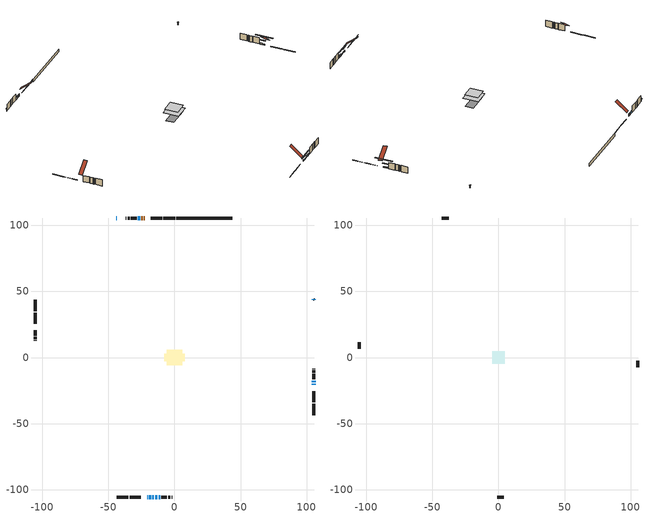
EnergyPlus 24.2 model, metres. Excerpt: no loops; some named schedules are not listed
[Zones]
conditioned space
 floor outside (Floor1 construction): -0.42,-0.42 -0.42,0.42 0.42,0.42 0.42,-0.42 z0.53
 floor adiabatic (AdiabaticFloorConstruction): -5.71,-5.71 -5.71,5.71 5.71,5.71 5.71,-5.71 z2.97
 floor foundation (Slab1 construction): -7.62,-2.97 -7.62,2.97 7.62,2.97 7.62,-2.97 z-1.7
 wall outside (RimJoist1 construction): 0.4,105.49 -8.35,105.49 / -43.7,-105.49 -34.95,-105.49 / -105.49,43.7 -105.49,34.95 / 105.49,-43.7 105.49,-34.95 z0.53:0.83
 wall outside (RimJoist2 construction): -9.28,105.49 -17.96,105.49 / -34.02,-105.49 -25.33,-105.49 / -105.49,34.02 -105.49,25.33 / 105.49,-34.02 105.49,-25.33 z0.53:0.83
 wall outside (AdiabaticWallConstruction 1): -22.55,105.49 -23.22,105.49 / -24.15,105.49 -25.05,105.49 z0.53:2.56
 wall outside (AdiabaticWallConstruction): -20.75,-105.49 -20.24,-105.49 z0.53:1.42; 105.49,-20.75 105.49,-19.81 z0.53:1.07; 105.49,-18.88 105.49,-17.51 z0.53:1.5; -25.98,105.49 -27.68,105.49 z0.53:2.31; -19.31,-105.49 -17.63,-105.49 / -16.71,-105.49 -15.59,-105.49 z0.53:1.17; -43.69,105.49 -43.89,105.29 / 105.49,43.69 105.29,43.89 z0.53:2.28; -14.66,-105.49 -12.98,-105.49 z0.53:1.34; -12.06,-105.49 -10.93,-105.49 z0.53:1.39
 wall outside (Wall1 construction): -28.61,105.49 -32.92,105.49 / -10.01,-105.49 -5.7,-105.49 / -105.49,20.75 -105.49,16.44 / 105.49,-16.58 105.49,-12.27 z0.53:5.41
 wall outside (Wall2 construction): -33.85,105.49 -35.46,105.49 / -4.77,-105.49 -3.16,-105.49 / -105.49,15.51 -105.49,13.9 / 105.49,-11.34 105.49,-9.73 z0.53:5.41
 wall outside (Wall3 construction): -36.39,105.49 -36.8,105.49 / -2.23,-105.49 -1.82,-105.49 / -105.49,12.97 -105.49,12.56 / 105.49,-8.81 105.49,-8.39 z0.53:5.41
 wall foundation (FoundationWall1 construction): 1.33,105.49,-1.7 1.33,105.49,0.53 39.46,105.49,0.53 39.46,105.49,0.41 43.7,105.49,0.41 43.7,105.49,-1.7
 window (WindowConstruction 8): -20.75,-105.49 -20.24,-105.49 z0.53:1.42
 window (WindowConstruction 9): 105.49,-20.75 105.49,-19.81 z0.53:1.06
 window (WindowConstruction): 105.49,-18.88 105.49,-17.51 z0.53:1.5
 window (WindowConstruction 1): -25.98,105.49 -27.68,105.49 z0.53:2.31
 window (WindowConstruction 2): -19.31,-105.49 -17.64,-105.49 z0.53:1.16
 window (WindowConstruction 3): -16.71,-105.49 -15.59,-105.49 z0.53:1.16
 window (WindowConstruction 4): -43.7,105.49 -43.89,105.29 z0.53:2.28
 window (WindowConstruction 5): 105.49,43.7 105.29,43.89 z0.53:2.28
 window (WindowConstruction 6): -14.66,-105.49 -12.98,-105.49 z0.53:1.34
 window (WindowConstruction 7): -12.05,-105.49 -10.94,-105.49 z0.53:1.39
 door (Door): -22.55,105.49 -23.22,105.49 z0.53:2.56
 door (Door 1): -24.15,105.49 -25.05,105.49 z0.53:2.56
 ceiling adiabatic (AdiabaticFloorConstruction): 5.71,-5.71 5.71,5.71 -5.71,5.71 -5.71,-5.71 z2.97
attic - vented
 floor to conditioned space (Floor2 construction Reversed): -4.78,-4.78 -4.78,4.78 4.78,4.78 4.78,-4.78 z5.41
 wall outside (Wall4 construction): -37.73,105.49 -42.77,105.49 / -0.89,-105.49 4.15,-105.49 / -105.49,11.63 -105.49,6.6 / 105.49,-7.46 105.49,-2.43 z0.53:5.41
 roof outside (Roof1 construction): -21.62,105.49,5.41 -21.62,97.12,12.39 -18.89,97.12,12.39 -18.89,105.49,5.41; -21.68,-105.49,5.41 -21.68,-97.12,12.39 -24.4,-97.12,12.39 -24.4,-105.49,5.41; -105.49,21.68,5.41 -97.12,21.68,12.39 -97.12,24.4,12.39 -105.49,24.4,5.41; 105.49,-21.68,5.41 97.12,-21.68,12.39 97.12,-24.4,12.39 105.49,-24.4,5.41
shading: -17.8,-105.49 -23.19,-105.49 -23.19,-105.95 -17.8,-105.95 z3.86; 105.49,-13.71 105.49,-26.85 105.95,-26.85 105.95,-13.71 z7.16; 105.49,-15.07 105.49,-21.32 105.95,-21.32 105.95,-15.07 z3.94; -27.83,105.49 -25.83,105.49 -25.83,105.64 -27.83,105.64 z2.46; -14.29,-105.49 -22.66,-105.49 -22.66,-106.1 -14.29,-106.1 z4.51; -12.24,-105.49 -20.06,-105.49 -20.06,-106.1 -12.24,-106.1 z4.51; -44.11,105.08 -43.48,105.7 -43.7,105.91 -44.32,105.29 z2.58; 105.08,44.11 105.7,43.48 105.91,43.7 105.29,44.32 z2.58; -12.83,-105.49 -14.81,-105.49 -14.81,-106.1 -12.83,-106.1 z1.49; -10.79,-105.49 -12.2,-105.49 -12.2,-106.1 -10.79,-106.1 z1.54
[Building]
Building 1: Terrain=Suburbs
[Site:Location]
Edmonton Intl AP_AB: Latitude {deg}=53.31; Longitude {deg}=-113.58; Time Zone {hr}=-7; Elevation {m}=723; Keep Site Location Information=Yes
[Site:GroundTemperature:Shallow]
-1.56185, -3.61833, -3.78302, -2.80711, 1.11059, 5.01004, 8.39065, 10.5322, 10.7141, 8.97234, 5.67794, 1.89811
[Site:WaterMainsTemperature]
Calculation Method=Schedule; Temperature Schedule=mains temperature schedule
[Material] Roughness=Rough; Thermal Absorptance=0.9
Name | Thickness {m} | Conductivity {W/m-K} | Density {kg/m3} | Specific Heat {J/kg-K} | Solar Absorptance | Visible Absorptance
asphalt or fiberglass shingles | 0.00635 | 0.162714 | 1121.4 | 1465.45 | 0.4 | 0.4
ceiling loosefill ins | 0.0846667 | 0.0480833 | 16.02 | 1046.75 | 0.7 | 0.7
ceiling stud and cavity | 0.1397 | 0.162909 | 65.682 | 1177.47 | 0.7 | 0.7
concrete 4.0 in. | 0.1016 | 1.803125 | 2242.8 | 837.4 | 0.7 | 0.7
concrete 8.0 in. | 0.2032 | 1.803125 | 2242.8 | 837.4 | 0.7 | 0.7
door material | 0.04445 | 0.053851 | 512.64 | 1214.23 | 0.7 | 0.7
door material 1 | 0.04445 | 0.0451087 | 512.64 | 1214.23 | 0.7 | 0.7
exterior vertical ins | 0.0457286 | 0.029427 | 32.04 | 1214.23 | 0.7 | 0.7
floor covering | 0.0127 | 0.0433444 | 54.468 | 1339.84 | 0.6 | 0.6
floor rigid ins; wall rigid ins | 0.051816 | 0.029427 | 32.04 | 1214.23 | 0.7 | 0.7
floor rigid ins 1; wall rigid ins 1 | 0.512978 | 0.029427 | 32.04 | 1214.23 | 0.7 | 0.7
floor stud and cavity | 0.1397 | 0.100657 | 92.3553 | 1139.71 | 0.7 | 0.7
floor stud and cavity 1 | 0.1397 | 1.75129 | 37.0049 | 1207.88 | 0.7 | 0.7
furniture material conditioned space 1 | 0.1524 | 0.115458 | 640.8 | 1214.23 | 0.6 | 0.6
gypsum board | 0.0127 | 0.160291 | 801 | 837.4 | 0.6 | 0.6
gypsum board 1 | 0.0127 | 0.160291 | 801 | 837.4 | 0.7 | 0.7
osb sheathing 0.5 in. | 0.0127 | 0.115458 | 512.64 | 1214.23 | 0.7 | 0.7
osb sheathing 0.75 in. | 0.01905 | 0.115458 | 512.64 | 1214.23 | 0.7 | 0.7
osb sheathing 2.0 in. | 0.0508 | 0.115458 | 512.64 | 1214.23 | 0.7 | 0.7
rim joist stud and cavity | 0.0508 | 0.0451784 | 125.044 | 1163.47 | 0.6 | 0.6
rim joist stud and cavity 1 | 0.0508 | 0.0293316 | 125.044 | 1163.47 | 0.6 | 0.6
wall stud and cavity | 0.1397 | 0.249497 | 139.0536 | 1170.24 | 0.7 | 0.7
wall stud and cavity 1 | 0.1397 | 0.270786 | 139.0536 | 1170.24 | 0.7 | 0.7
wall stud and cavity 2 | 0.1397 | 0.340519 | 139.0536 | 1170.24 | 0.7 | 0.7
wall stud and cavity 3 | 0.0889 | 6.9971 | 50.32683 | 1063.81 | 0.6 | 0.6
wall stud and cavity 4 | 0.0889 | 0.380278 | 52.3479 | 1209.89 | 0.7 | 0.7
wall stud and cavity 5 | 0.0889 | 0.391764 | 83.0341 | 1211.67 | 0.7 | 0.7
wood siding | 0.0254 | 0.102417 | 544.68 | 1172.36 | 0.4 | 0.4
wood siding 1 | 0.00254 | 0.102417 | 544.68 | 1172.36 | 0.4 | 0.4
wood siding 2; wood siding 3; wood siding 4 | 0.0254 | 0.102417 | 544.68 | 1172.36 | 0.7 | 0.7
[WindowMaterial:SimpleGlazingSystem]
Name | U-Factor {W/m2-K} | Solar Heat Gain Coefficient
WindowMaterial | 2.37454 | 0.55
WindowMaterial 1 | 2.07474 | 0.65
WindowMaterial 2 | 2.257005 | 0.49
WindowMaterial 3 | 4.08305 | 0.67
WindowMaterial 4 | 2.850356 | 0.34
WindowMaterial 5 | 2.225776 | 0.52
WindowMaterial 6 | 3.8741 | 0.68
WindowMaterial 7 | 3.256333 | 0.43
WindowMaterial 8 | 4.31017 | 0.65
[Construction]
AdiabaticFloorConstruction: floor stud and cavity 1, floor rigid ins 1, osb sheathing 0.75 in., floor covering
AdiabaticWallConstruction: wood siding 3, wall rigid ins 1, wall stud and cavity 4, gypsum board
AdiabaticWallConstruction 1: wood siding 4, wall rigid ins 1, wall stud and cavity 4, gypsum board
Door: door material
Door 1: door material 1
Floor1 construction: floor stud and cavity, floor rigid ins, osb sheathing 0.75 in., floor covering
Floor2 construction Reversed: gypsum board, ceiling stud and cavity, ceiling loosefill ins
FoundationWall1 construction: concrete 8.0 in., gypsum board 1
furniture construction conditioned space 1: furniture material conditioned space 1
PartitionWallConstruction: gypsum board, wall stud and cavity 5, gypsum board
RimJoist1 construction: wood siding 2, osb sheathing 2.0 in., rim joist stud and cavity
RimJoist2 construction: wood siding 2, osb sheathing 2.0 in., rim joist stud and cavity 1
Roof1 construction: asphalt or fiberglass shingles
Slab1 construction: concrete 4.0 in.
Wall1 construction: wood siding, wall rigid ins, osb sheathing 0.5 in., wall stud and cavity, gypsum board
Wall2 construction: wood siding, wall rigid ins, osb sheathing 0.5 in., wall stud and cavity 1, gypsum board
Wall3 construction: wood siding, wall rigid ins, osb sheathing 0.5 in., wall stud and cavity 2, gypsum board
Wall4 construction: wood siding 1, wall stud and cavity 3
WindowConstruction: WindowMaterial
WindowConstruction 1: WindowMaterial 1
WindowConstruction 2: WindowMaterial 2
WindowConstruction 3: WindowMaterial 3
WindowConstruction 4; WindowConstruction 5: WindowMaterial 4
WindowConstruction 6: WindowMaterial 5
WindowConstruction 7: WindowMaterial 6
WindowConstruction 8: WindowMaterial 7
WindowConstruction 9: WindowMaterial 8
[Zone] Multiplier=1; Part of Total Floor Area=Yes
Name | Volume {m3}
attic - vented | 93.0502
conditioned space | 493.7
[Space]
Name | Zone | Volume {m3}
attic - vented 1 | attic - vented | 93.0502
conditioned space 1 | conditioned space | 493.7
[ZoneInfiltration:EffectiveLeakageArea]
infil attic - vented 1: Zone or Space=attic - vented 1; Schedule=Always On Discrete; Effective Air Leakage Area {cm2}=3174.96; Stack Coefficient=0.000824383; Wind Coefficient=1.93992e-05
[ZoneMixing]
whole house fan mix: Zone or Space=attic - vented; Schedule=Always On Continuous; Design Flow Rate Calculation Method=Flow/Zone; Design Flow Rate {m3/s}=0; Source Zone or Space=conditioned space
[SurfaceProperty:ExposedFoundationPerimeter]
Slab1: Exposed Perimeter Calculation Method=TotalExposedPerimeter; Total Exposed Perimeter {m}=42.368
[InternalMass] Zone or ZoneList=conditioned space; Space or SpaceList=conditioned space 1
Name | Construction | Surface Area {m2}
furniture mass conditioned space 1 | furniture construction conditioned space 1 | 88.5918
partition wall mass | PartitionWallConstruction | 221.479
[Lights]
interior lighting: Zone or ZoneList or Space or SpaceList=conditioned space 1; Schedule=interior lighting schedule; Design Level Calculation Method=LightingLevel; Lighting Level {W}=343.2; Return Air Fraction=0; Fraction Radiant=0.6; Fraction Visible=0.2; Fraction Replaceable=1
[People]
occupants: Zone or ZoneList or Space or SpaceList=conditioned space 1; Number of People Schedule=occupants schedule; Number of People Calculation Method=People; Number of People=3; Fraction Radiant=0.314171; Sensible Heat Fraction=0.56303; Activity Level Schedule=occupants activity schedule; Carbon Dioxide Generation Rate {m3/s-W}=0; Enable ASHRAE 55 Comfort Warnings=No; Mean Radiant Temperature Calculation Type=EnclosureAveraged
[ElectricEquipment] Zone or ZoneList or Space or SpaceList=conditioned space 1; Design Level Calculation Method=EquipmentLevel
Name | Schedule | Design Level {W} | Fraction Latent | Fraction Radiant | Fraction Lost
clothes dryer | clothes dryer schedule | 140.772 | 0.015 | 0.081 | 0.85
clothes washer | clothes washer schedule | 32.1985 | 0.03 | 0.162 | 0.7
cooking range | cooking range schedule | 215.147 | 0.08 | 0.432 | 0.2
dishwasher | dishwasher schedule | 66.8632 | 0.3 | 0.18 | 0.4
fridge | fridge schedule | 72.9452 | 0 | 0.6 | 0
mech vent bath fan 0 | mech vent bath fan 0 schedule | 50.2 | 0 | 0 | 1
mech vent bath fan 1 | mech vent bath fan 1 schedule | 50.2 | 0 | 0 | 1
mech vent bath fan 2 | mech vent bath fan 2 schedule | 50.2 | 0 | 0 | 1
mech vent house fan | mech vent house fan schedule | 0 | 0 | 0 | 1
mech vent house fan cfis | mech vent house fan cfis schedule | 0 | 0 | 0 | 0
mech vent range fan 0 | mech vent range fan 0 schedule | 57 | 0 | 0 | 1
misc plug loads | misc plug loads schedule | 494.7 | 0.045 | 0.513 | 0.1
whole house fan | Always On Discrete | 0 | 0 | 0 | 1
[OtherEquipment] Zone or ZoneList or Space or SpaceList=conditioned space 1; Design Level Calculation Method=EquipmentLevel
Name | Fuel Type | Schedule | Design Level {W} | Fraction Latent | Fraction Radiant | Fraction Lost
clothes dryer 1 | Electricity | clothes dryer schedule | 0 | 0.015 | 0.081 | 0.85
cooking range 1 | Electricity | cooking range schedule | 0 | 0.08 | 0.432 | 0.2
general water use latent | None | general water use schedule | 62.594 | 1 | 0 | 0
general water use sensible | None | general water use schedule | -61.6891 | 0 | 0.6 | 0
mech vent house fan latent load | None | Always On Discrete | 0 | 1 | 0 | 0
mech vent house fan sensible load | None | Always On Discrete | 0 | 0 | 0 | 0
water heater energy adjustment1 | NaturalGas | Always On Discrete | 0.01 | 0 | 0 | 1
[ZoneInfiltration:DesignFlowRate] Zone or ZoneList or Space or SpaceList=conditioned space 1; Schedule=Always On Discrete; Design Flow Rate Calculation Method=Flow/Zone; Design Flow Rate {m3/s}=0
infil flow; natural vent flow; whole house fan flow
[AvailabilityManager:Scheduled]
furnace airloop Availability Manager: Schedule=Always On Discrete
[Foundation:Kiva]
Foundation Kiva 1: Initial Indoor Air Temperature {C}=18; Wall Height Above Grade {m}=0.530017; Wall Depth Below Slab {m}=0.2032; Custom Block Material Name 1=exterior vertical ins; Custom Block Depth 1 {m}=2.23001; Custom Block X Position 1 {m}=0.2159; Custom Block Z Position 1 {m}=0
[Foundation:Kiva:Settings]
Soil Conductivity {W/m-K}=0.849921; Soil Density {kg/m3}=1842.3; Soil Specific Heat {J/kg-K}=418.7; Ground Solar Absorptivity=0.9; Ground Thermal Absorptivity=0.9; Ground Surface Roughness {m}=0.03; Far-Field Width {m}=40; Deep-Ground Boundary Condition=ZeroFlux; Deep-Ground Depth {m}=40; Minimum Cell Dimension {m}=0.2; Maximum Cell Growth Coefficient=3; Simulation Timestep=Timestep
[Exterior:Lights]
exterior lighting: Schedule=exterior lighting schedule; Design Level {W}=75.6
[EnergyManagementSystem:GlobalVariable]
furnace_airloop_Fan_RTF
infil_program_Qfan
infil_program_Qinf
natural_vent_program_Qnv
natural_vent_program_Qwhf
[EnergyManagementSystem:Sensor]
Name | Output:Variable or Output:Meter Index Key | Output:Variable or Output:Meter
airflow_gain | infil flow | Infiltration Sensible Heat Gain Energy
airflow_gain_1 | natural vent flow | Infiltration Sensible Heat Gain Energy
airflow_gain_2 | whole house fan flow | Infiltration Sensible Heat Gain Energy
airflow_loss | infil flow | Infiltration Sensible Heat Loss Energy
airflow_loss_1 | natural vent flow | Infiltration Sensible Heat Loss Energy
airflow_loss_2 | whole house fan flow | Infiltration Sensible Heat Loss Energy
clg_load_cond |  | Cooling:EnergyTransfer:Zone:CONDITIONED SPACE
clg_sp_s; clg_sp_s_1 | cooling setpoint | Schedule Value
clothes_dryer_exhaust_0_sch_s | clothes dryer exhaust 0 schedule | Schedule Value
cool_season | cooling season schedule | Schedule Value
htg_load_cond |  | Heating:EnergyTransfer:Zone:CONDITIONED SPACE
htg_sp_s; htg_sp_s_1 | heating setpoint | Schedule Value
ig_ee_conv | clothes dryer | Electric Equipment Convective Heating Energy
ig_ee_conv_2 | cooking range | Electric Equipment Convective Heating Energy
ig_ee_conv_4 | fridge | Electric Equipment Convective Heating Energy
ig_ee_conv_5 | misc plug loads | Electric Equipment Convective Heating Energy
ig_ee_conv_6 | whole house fan | Electric Equipment Convective Heating Energy
ig_ee_rad | clothes dryer | Electric Equipment Radiant Heating Energy
ig_ee_rad_2 | cooking range | Electric Equipment Radiant Heating Energy
ig_ee_rad_4 | fridge | Electric Equipment Radiant Heating Energy
ig_ee_rad_5 | misc plug loads | Electric Equipment Radiant Heating Energy
ig_ee_rad_6 | whole house fan | Electric Equipment Radiant Heating Energy
ig_lgt_conv | interior lighting | Lights Convective Heating Energy
ig_lgt_rad | interior lighting | Lights Radiant Heating Energy
ig_lgt_vis | interior lighting | Lights Visible Radiation Heating Energy
ig_oe_conv | clothes dryer 1 | Other Equipment Convective Heating Energy
ig_oe_conv_1 | cooking range 1 | Other Equipment Convective Heating Energy
ig_oe_conv_2 | general water use latent | Other Equipment Convective Heating Energy
ig_oe_conv_3 | general water use sensible | Other Equipment Convective Heating Energy
ig_oe_conv_4 | water heater energy adjustment1 | Other Equipment Convective Heating Energy
ig_oe_rad | clothes dryer 1 | Other Equipment Radiant Heating Energy
ig_oe_rad_1 | cooking range 1 | Other Equipment Radiant Heating Energy
ig_oe_rad_2 | general water use latent | Other Equipment Radiant Heating Energy
ig_oe_rad_3 | general water use sensible | Other Equipment Radiant Heating Energy
ig_oe_rad_4 | water heater energy adjustment1 | Other Equipment Radiant Heating Energy
ig_ppl_conv | occupants | People Convective Heating Energy
ig_ppl_rad | occupants | People Radiant Heating Energy
im_conv | furniture mass conditioned space 1 | Surface Inside Face Convection Heat Gain Energy
im_conv_1 | partition wall mass | Surface Inside Face Convection Heat Gain Energy
im_ig | furniture mass conditioned space 1 | Surface Inside Face Internal Gains Radiation Heat Gain Energy
im_ig_1 | partition wall mass | Surface Inside Face Internal Gains Radiation Heat Gain Energy
im_lgt | furniture mass conditioned space 1 | Surface Inside Face Lights Radiation Heat Gain Energy
im_lgt_1 | partition wall mass | Surface Inside Face Lights Radiation Heat Gain Energy
im_sol | furniture mass conditioned space 1 | Surface Inside Face Solar Radiation Heat Gain Energy
im_sol_1 | partition wall mass | Surface Inside Face Solar Radiation Heat Gain Energy
im_surf | furniture mass conditioned space 1 | Surface Inside Face Net Surface Thermal Radiation Heat Gain Energy
im_surf_1 | partition wall mass | Surface Inside Face Net Surface Thermal Radiation Heat Gain Energy
mech_vent_bath_fan_0_sch_s | mech vent bath fan 0 schedule | Schedule Value
mech_vent_bath_fan_1_sch_s | mech vent bath fan 1 schedule | Schedule Value
mech_vent_bath_fan_2_sch_s | mech vent bath fan 2 schedule | Schedule Value
mech_vent_range_fan_0_sch_s | mech vent range fan 0 schedule | Schedule Value
mv_conv | mech vent bath fan 0 | Electric Equipment Convective Heating Energy
mv_conv_1 | mech vent bath fan 1 | Electric Equipment Convective Heating Energy
mv_conv_2 | mech vent bath fan 2 | Electric Equipment Convective Heating Energy
mv_conv_3 | mech vent house fan | Electric Equipment Convective Heating Energy
mv_conv_4 | mech vent house fan cfis | Electric Equipment Convective Heating Energy
mv_conv_5 | mech vent range fan 0 | Electric Equipment Convective Heating Energy
mv_conv_6 | mech vent house fan latent load | Other Equipment Convective Heating Energy
mv_conv_7 | mech vent house fan sensible load | Other Equipment Convective Heating Energy
mv_rad | mech vent bath fan 0 | Electric Equipment Radiant Heating Energy
mv_rad_1 | mech vent bath fan 1 | Electric Equipment Radiant Heating Energy
mv_rad_2 | mech vent bath fan 2 | Electric Equipment Radiant Heating Energy
mv_rad_3 | mech vent house fan | Electric Equipment Radiant Heating Energy
mv_rad_4 | mech vent house fan cfis | Electric Equipment Radiant Heating Energy
mv_rad_5 | mech vent range fan 0 | Electric Equipment Radiant Heating Energy
mv_rad_6 | mech vent house fan latent load | Other Equipment Radiant Heating Energy
mv_rad_7 | mech vent house fan sensible load | Other Equipment Radiant Heating Energy
natural_vent_s | natural vent schedule | Schedule Value
out_pb_s |  | Site Outdoor Air Barometric Pressure
out_wt_s |  | Site Outdoor Air Humidity Ratio
site_vw_s |  | Site Wind Speed
ss_back_out | Window1 | Surface Window Shortwave from Zone Back Out Window Heat Transfer Rate
ss_back_out_1 | Window10 | Surface Window Shortwave from Zone Back Out Window Heat Transfer Rate
ss_back_out_2 | Window2 | Surface Window Shortwave from Zone Back Out Window Heat Transfer Rate
ss_back_out_3 | Window3 | Surface Window Shortwave from Zone Back Out Window Heat Transfer Rate
ss_back_out_4 | Window4 | Surface Window Shortwave from Zone Back Out Window Heat Transfer Rate
ss_back_out_5 | Window5 | Surface Window Shortwave from Zone Back Out Window Heat Transfer Rate
ss_back_out_6 | Window6 | Surface Window Shortwave from Zone Back Out Window Heat Transfer Rate
ss_back_out_7 | Window7 | Surface Window Shortwave from Zone Back Out Window Heat Transfer Rate
ss_back_out_8 | Window8 | Surface Window Shortwave from Zone Back Out Window Heat Transfer Rate
ss_back_out_9 | Window9 | Surface Window Shortwave from Zone Back Out Window Heat Transfer Rate
ss_conv | Door1 | Surface Inside Face Convection Heat Gain Energy
ss_conv_1 | Door2 | Surface Inside Face Convection Heat Gain Energy
ss_conv_10 | Window8 | Surface Inside Face Convection Heat Gain Energy
ss_conv_11 | Window9 | Surface Inside Face Convection Heat Gain Energy
ss_conv_2 | Window1 | Surface Inside Face Convection Heat Gain Energy
ss_conv_3 | Window10 | Surface Inside Face Convection Heat Gain Energy
ss_conv_4 | Window2 | Surface Inside Face Convection Heat Gain Energy
ss_conv_5 | Window3 | Surface Inside Face Convection Heat Gain Energy
ss_conv_6 | Window4 | Surface Inside Face Convection Heat Gain Energy
ss_conv_7 | Window5 | Surface Inside Face Convection Heat Gain Energy
ss_conv_8 | Window6 | Surface Inside Face Convection Heat Gain Energy
ss_conv_9 | Window7 | Surface Inside Face Convection Heat Gain Energy
ss_ig | Door1 | Surface Inside Face Internal Gains Radiation Heat Gain Energy
ss_ig_1 | Door2 | Surface Inside Face Internal Gains Radiation Heat Gain Energy
ss_ig_10 | Window8 | Surface Inside Face Internal Gains Radiation Heat Gain Energy
ss_ig_11 | Window9 | Surface Inside Face Internal Gains Radiation Heat Gain Energy
ss_ig_2 | Window1 | Surface Inside Face Internal Gains Radiation Heat Gain Energy
ss_ig_3 | Window10 | Surface Inside Face Internal Gains Radiation Heat Gain Energy
ss_ig_4 | Window2 | Surface Inside Face Internal Gains Radiation Heat Gain Energy
ss_ig_5 | Window3 | Surface Inside Face Internal Gains Radiation Heat Gain Energy
ss_ig_6 | Window4 | Surface Inside Face Internal Gains Radiation Heat Gain Energy
ss_ig_7 | Window5 | Surface Inside Face Internal Gains Radiation Heat Gain Energy
ss_ig_8 | Window6 | Surface Inside Face Internal Gains Radiation Heat Gain Energy
ss_ig_9 | Window7 | Surface Inside Face Internal Gains Radiation Heat Gain Energy
ss_lgt | Door1 | Surface Inside Face Lights Radiation Heat Gain Energy
ss_lgt_1 | Door2 | Surface Inside Face Lights Radiation Heat Gain Energy
ss_sol | Door1 | Surface Inside Face Solar Radiation Heat Gain Energy
ss_sol_1 | Door2 | Surface Inside Face Solar Radiation Heat Gain Energy
ss_surf | Door1 | Surface Inside Face Net Surface Thermal Radiation Heat Gain Energy
ss_surf_1 | Door2 | Surface Inside Face Net Surface Thermal Radiation Heat Gain Energy
ss_surf_10 | Window8 | Surface Inside Face Net Surface Thermal Radiation Heat Gain Energy
ss_surf_11 | Window9 | Surface Inside Face Net Surface Thermal Radiation Heat Gain Energy
ss_surf_2 | Window1 | Surface Inside Face Net Surface Thermal Radiation Heat Gain Energy
ss_surf_3 | Window10 | Surface Inside Face Net Surface Thermal Radiation Heat Gain Energy
ss_surf_4 | Window2 | Surface Inside Face Net Surface Thermal Radiation Heat Gain Energy
ss_surf_5 | Window3 | Surface Inside Face Net Surface Thermal Radiation Heat Gain Energy
ss_surf_6 | Window4 | Surface Inside Face Net Surface Thermal Radiation Heat Gain Energy
ss_surf_7 | Window5 | Surface Inside Face Net Surface Thermal Radiation Heat Gain Energy
ss_surf_8 | Window6 | Surface Inside Face Net Surface Thermal Radiation Heat Gain Energy
ss_surf_9 | Window7 | Surface Inside Face Net Surface Thermal Radiation Heat Gain Energy
ss_trans_in | Window1 | Surface Window Transmitted Solar Radiation Rate
ss_trans_in_1 | Window10 | Surface Window Transmitted Solar Radiation Rate
ss_trans_in_2 | Window2 | Surface Window Transmitted Solar Radiation Rate
ss_trans_in_3 | Window3 | Surface Window Transmitted Solar Radiation Rate
ss_trans_in_4 | Window4 | Surface Window Transmitted Solar Radiation Rate
ss_trans_in_5 | Window5 | Surface Window Transmitted Solar Radiation Rate
ss_trans_in_6 | Window6 | Surface Window Transmitted Solar Radiation Rate
ss_trans_in_7 | Window7 | Surface Window Transmitted Solar Radiation Rate
ss_trans_in_8 | Window8 | Surface Window Transmitted Solar Radiation Rate
ss_trans_in_9 | Window9 | Surface Window Transmitted Solar Radiation Rate
ss_trans_out | Window1 | Surface Inside Face Initial Transmitted Diffuse Transmitted Out Window Solar Radiation Rate
ss_trans_out_1 | Window10 | Surface Inside Face Initial Transmitted Diffuse Transmitted Out Window Solar Radiation Rate
ss_trans_out_2 | Window2 | Surface Inside Face Initial Transmitted Diffuse Transmitted Out Window Solar Radiation Rate
ss_trans_out_3 | Window3 | Surface Inside Face Initial Transmitted Diffuse Transmitted Out Window Solar Radiation Rate
ss_trans_out_4 | Window4 | Surface Inside Face Initial Transmitted Diffuse Transmitted Out Window Solar Radiation Rate
ss_trans_out_5 | Window5 | Surface Inside Face Initial Transmitted Diffuse Transmitted Out Window Solar Radiation Rate
ss_trans_out_6 | Window6 | Surface Inside Face Initial Transmitted Diffuse Transmitted Out Window Solar Radiation Rate
